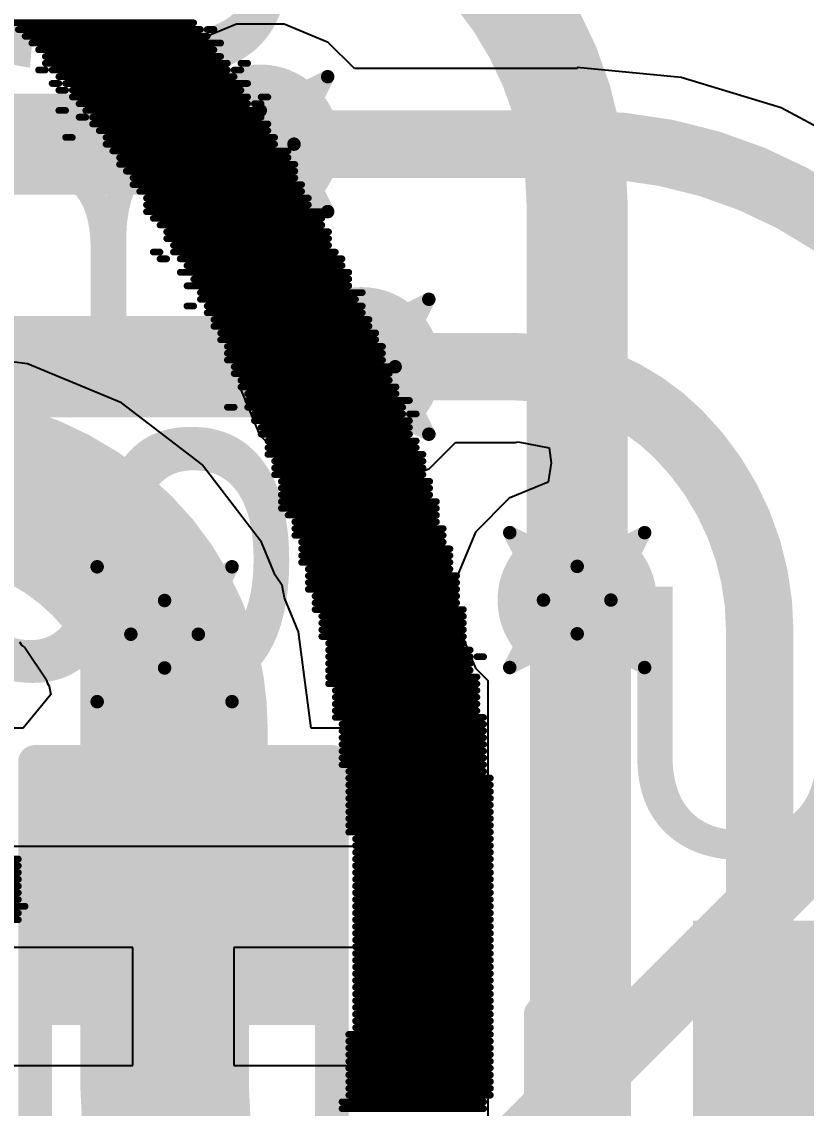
# Model space of a CAD drawing. Header units: millimetres. Extents: x -41 to 155, y -111 to 87.
# Drawn here: x 8.576 to 11.531, y 10.593 to 14.685 of the extents above; entities that cross this region are included whole.
import ezdxf

# ---------------------------------------------------------------- set-up
doc = ezdxf.new("R2010")
doc.units = ezdxf.units.MM
for name, color, linetype in [('BottomLayer', 5, 'Continuous'), ('BottomOverlay', 54, 'Continuous'), ('DrillDrawing', 1, 'Continuous'), ('Mechanical1', 6, 'Continuous'), ('Mechanical2', 216, 'Continuous'), ('TopLayer', 1, 'Continuous'), ('TopOverlay', 2, 'Continuous'), ('TopPaste', 8, 'Continuous'), ('TopSolder', 216, 'Continuous'), ('ViaHoleLayer', 16, 'Continuous')]:
    doc.layers.add(name, color=color, linetype=linetype)
doc.styles.add('Arial', font='', dxfattribs={"height": 0.2})
doc.styles.get('Arial').set_extended_font_data('Arial')

# ---------------------------------------------------------------- blocks, each defined once
blk = doc.blocks.new('TQFN_16_EP_3_3__40')
at = {"layer": 'TopLayer'}
for points in [[(-0.6, 1.825), (-0.6, 1.025), (-0.9, 1.025), (-0.9, 1.825)], [(-0.1, 1.825), (-0.1, 1.025), (-0.4, 1.025), (-0.4, 1.825)], [(0.4, 1.825), (0.4, 1.025), (0.1, 1.025), (0.1, 1.825)], [(0.9, 1.825), (0.9, 1.025), (0.6, 1.025), (0.6, 1.825)], [(-1.825, 0.9), (-1.025, 0.9), (-1.025, 0.6), (-1.825, 0.6)], [(1.025, 0.9), (1.825, 0.9), (1.825, 0.6), (1.025, 0.6)], [(-0.615, 0.615), (0.615, 0.615), (0.615, -0.615), (-0.615, -0.615)], [(-1.825, 0.4), (-1.025, 0.4), (-1.025, 0.1), (-1.825, 0.1)], [(1.025, 0.4), (1.825, 0.4), (1.825, 0.1), (1.025, 0.1)], [(-1.825, -0.1), (-1.025, -0.1), (-1.025, -0.4), (-1.825, -0.4)], [(1.025, -0.1), (1.825, -0.1), (1.825, -0.4), (1.025, -0.4)], [(-1.825, -0.6), (-1.025, -0.6), (-1.025, -0.9), (-1.825, -0.9)], [(1.025, -0.6), (1.825, -0.6), (1.825, -0.9), (1.025, -0.9)], [(-0.9, -1.825), (-0.9, -1.025), (-0.6, -1.025), (-0.6, -1.825)], [(-0.4, -1.825), (-0.4, -1.025), (-0.1, -1.025), (-0.1, -1.825)], [(0.1, -1.825), (0.1, -1.025), (0.4, -1.025), (0.4, -1.825)], [(0.6, -1.825), (0.6, -1.025), (0.9, -1.025), (0.9, -1.825)]]:
    blk.add_hatch(color=1, dxfattribs=at).paths.add_polyline_path(points)
at = {"layer": 'TopPaste'}
for points in [[(-0.6, 1.825), (-0.6, 1.025), (-0.9, 1.025), (-0.9, 1.825)], [(-0.1, 1.825), (-0.1, 1.025), (-0.4, 1.025), (-0.4, 1.825)], [(0.4, 1.825), (0.4, 1.025), (0.1, 1.025), (0.1, 1.825)], [(0.9, 1.825), (0.9, 1.025), (0.6, 1.025), (0.6, 1.825)], [(-1.825, 0.9), (-1.025, 0.9), (-1.025, 0.6), (-1.825, 0.6)], [(1.025, 0.9), (1.825, 0.9), (1.825, 0.6), (1.025, 0.6)], [(-0.615, 0.615), (0.615, 0.615), (0.615, -0.615), (-0.615, -0.615)], [(-1.825, 0.4), (-1.025, 0.4), (-1.025, 0.1), (-1.825, 0.1)], [(1.025, 0.4), (1.825, 0.4), (1.825, 0.1), (1.025, 0.1)], [(-1.825, -0.1), (-1.025, -0.1), (-1.025, -0.4), (-1.825, -0.4)], [(1.025, -0.1), (1.825, -0.1), (1.825, -0.4), (1.025, -0.4)], [(-1.825, -0.6), (-1.025, -0.6), (-1.025, -0.9), (-1.825, -0.9)], [(1.025, -0.6), (1.825, -0.6), (1.825, -0.9), (1.025, -0.9)], [(-0.9, -1.825), (-0.9, -1.025), (-0.6, -1.025), (-0.6, -1.825)], [(-0.4, -1.825), (-0.4, -1.025), (-0.1, -1.025), (-0.1, -1.825)], [(0.1, -1.825), (0.1, -1.025), (0.4, -1.025), (0.4, -1.825)], [(0.6, -1.825), (0.6, -1.025), (0.9, -1.025), (0.9, -1.825)]]:
    blk.add_hatch(color=8, dxfattribs=at).paths.add_polyline_path(points)
at = {"layer": 'TopSolder'}
for points in [[(-0.4984, 1.9266), (-0.4984, 0.9234), (-1.0016, 0.9234), (-1.0016, 1.9266)], [(0.0016, 1.9266), (0.0016, 0.9234), (-0.5016, 0.9234), (-0.5016, 1.9266)], [(0.5016, 1.9266), (0.5016, 0.9234), (-0.0016, 0.9234), (-0.0016, 1.9266)], [(1.0016, 1.9266), (1.0016, 0.9234), (0.4984, 0.9234), (0.4984, 1.9266)], [(-1.9266, 1.0016), (-0.9234, 1.0016), (-0.9234, 0.4984), (-1.9266, 0.4984)], [(0.9234, 1.0016), (1.9266, 1.0016), (1.9266, 0.4984), (0.9234, 0.4984)], [(-0.7166, 0.7166), (0.7166, 0.7166), (0.7166, -0.7166), (-0.7166, -0.7166)], [(-1.9266, 0.5016), (-0.9234, 0.5016), (-0.9234, -0.0016), (-1.9266, -0.0016)], [(0.9234, 0.5016), (1.9266, 0.5016), (1.9266, -0.0016), (0.9234, -0.0016)], [(-1.9266, 0.0016), (-0.9234, 0.0016), (-0.9234, -0.5016), (-1.9266, -0.5016)], [(0.9234, 0.0016), (1.9266, 0.0016), (1.9266, -0.5016), (0.9234, -0.5016)], [(-1.9266, -0.4984), (-0.9234, -0.4984), (-0.9234, -1.0016), (-1.9266, -1.0016)], [(0.9234, -0.4984), (1.9266, -0.4984), (1.9266, -1.0016), (0.9234, -1.0016)], [(-1.0016, -1.9266), (-1.0016, -0.9234), (-0.4984, -0.9234), (-0.4984, -1.9266)], [(-0.5016, -1.9266), (-0.5016, -0.9234), (0.0016, -0.9234), (0.0016, -1.9266)], [(-0.0016, -1.9266), (-0.0016, -0.9234), (0.5016, -0.9234), (0.5016, -1.9266)], [(0.4984, -1.9266), (0.4984, -0.9234), (1.0016, -0.9234), (1.0016, -1.9266)]]:
    blk.add_hatch(color=216, dxfattribs=at).paths.add_polyline_path(points)
at = {"layer": 'TopOverlay', "const_width": 0.127}
for points in [[(-1.5748, 1.1176), (-1.5748, 1.5748)], [(-1.5748, 1.5748), (-1.143, 1.5748)], [(1.143, 1.5748), (1.5748, 1.5748)], [(1.5748, 1.1176), (1.5748, 1.5748)], [(-2.1082, 0.9144), (-1.9812, 0.7874)], [(-2.1082, 0.6604), (-2.1082, 0.9144)], [(-2.1082, 0.6604), (-1.9812, 0.7874)], [(-1.5748, -1.5748), (-1.5748, -1.1176)], [(1.5748, -1.5748), (1.5748, -1.1176)], [(-1.5748, -1.5748), (-1.143, -1.5748)], [(1.143, -1.5748), (1.5748, -1.5748)]]:
    blk.add_lwpolyline(points, dxfattribs=at)
at = {"layer": 'TopOverlay', "const_width": 0.0635}
for points in [[(-1.6065, 1.5748, 1), (-1.5431, 1.5748, 1)], [(-1.6065, 1.5748, 1), (-1.5431, 1.5748, 1)], [(-1.1747, 1.5748, 1), (-1.1113, 1.5748, 1)], [(1.1113, 1.5748, 1), (1.1748, 1.5748, 1)], [(1.5431, 1.5748, 1), (1.6066, 1.5748, 1)], [(1.5431, 1.5748, 1), (1.6066, 1.5748, 1)], [(-1.6065, 1.1176, 1), (-1.5431, 1.1176, 1)], [(1.5431, 1.1176, 1), (1.6066, 1.1176, 1)], [(-2.1399, 0.9144, 1), (-2.0764, 0.9144, 1)], [(-2.1399, 0.9144, 1), (-2.0764, 0.9144, 1)], [(-2.013, 0.7874, 1), (-1.9494, 0.7874, 1)], [(-2.013, 0.7874, 1), (-1.9494, 0.7874, 1)], [(-2.1399, 0.6604, 1), (-2.0764, 0.6604, 1)], [(-2.1399, 0.6604, 1), (-2.0764, 0.6604, 1)], [(-1.6065, -1.1176, 1), (-1.5431, -1.1176, 1)], [(1.5431, -1.1176, 1), (1.6066, -1.1176, 1)], [(-1.6065, -1.5748, 1), (-1.5431, -1.5748, 1)], [(-1.6065, -1.5748, 1), (-1.5431, -1.5748, 1)], [(-1.1747, -1.5748, 1), (-1.1113, -1.5748, 1)], [(1.1113, -1.5748, 1), (1.1748, -1.5748, 1)], [(1.5431, -1.5748, 1), (1.6066, -1.5748, 1)], [(1.5431, -1.5748, 1), (1.6066, -1.5748, 1)]]:
    blk.add_lwpolyline(points, format="xyb", close=True, dxfattribs=at)
blk = doc.blocks.new('S______B______80')
at = {"layer": 'TopLayer'}
for points in [[(-1.143, -0.4445), (-1.143, 0.4445), (-0.381, 0.4445), (-0.381, -0.4445)], [(0.381, -0.4445), (0.381, 0.4445), (1.143, 0.4445), (1.143, -0.4445)]]:
    blk.add_hatch(color=1, dxfattribs=at).paths.add_polyline_path(points)
at = {"layer": 'TopPaste'}
for points in [[(-1.143, -0.4445), (-1.143, 0.4445), (-0.381, 0.4445), (-0.381, -0.4445)], [(0.381, -0.4445), (0.381, 0.4445), (1.143, 0.4445), (1.143, -0.4445)]]:
    blk.add_hatch(color=8, dxfattribs=at).paths.add_polyline_path(points)
at = {"layer": 'TopSolder'}
for points in [[(-1.2446, -0.5461), (-1.2446, 0.5461), (-0.2794, 0.5461), (-0.2794, -0.5461)], [(0.2794, -0.5461), (0.2794, 0.5461), (1.2446, 0.5461), (1.2446, -0.5461)]]:
    blk.add_hatch(color=216, dxfattribs=at).paths.add_polyline_path(points)
at = {"layer": 'TopOverlay', "const_width": 0.127}
for points in [[(-1.27, 0.5588), (-1.27, -0.5588)], [(-1.27, 0.5588), (1.27, 0.5588)], [(1.27, 0.5588), (1.27, -0.5588)], [(-1.27, -0.5588), (1.27, -0.5588)]]:
    blk.add_lwpolyline(points, dxfattribs=at)
at = {"layer": 'TopOverlay', "const_width": 0.0635}
for points in [[(-1.30175, 0.5588, 1), (-1.23825, 0.5588, 1)], [(-1.30175, 0.5588, 1), (-1.23825, 0.5588, 1)], [(1.23825, 0.5588, 1), (1.30175, 0.5588, 1)], [(1.23825, 0.5588, 1), (1.30175, 0.5588, 1)], [(-1.30175, -0.5588, 1), (-1.23825, -0.5588, 1)], [(-1.30175, -0.5588, 1), (-1.23825, -0.5588, 1)], [(1.23825, -0.5588, 1), (1.30175, -0.5588, 1)], [(1.23825, -0.5588, 1), (1.30175, -0.5588, 1)]]:
    blk.add_lwpolyline(points, format="xyb", close=True, dxfattribs=at)

msp = doc.modelspace()

# ---------------------------------------------------------------- hatches: boundary and pattern name
at = {"layer": 'BottomLayer'}
h = msp.add_hatch(color=5, dxfattribs=at)
edge = h.paths.add_edge_path()
edge.add_arc((9.4742, 14.224), 0.3, 0, 360)
h = msp.add_hatch(color=5, dxfattribs=at)
edge = h.paths.add_edge_path()
edge.add_arc((9.8552, 13.3858), 0.3, 0, 360)
h = msp.add_hatch(color=5, dxfattribs=at)
edge = h.paths.add_edge_path()
edge.add_arc((10.668, 12.507), 0.3, 0, 360)
h = msp.add_hatch(color=5, dxfattribs=at)
edge = h.paths.add_edge_path()
edge.add_arc((9.1138, 12.3784), 0.3, 0, 360)
at = {"layer": 'TopLayer'}
h = msp.add_hatch(color=1, dxfattribs=at)
edge = h.paths.add_edge_path()
edge.add_arc((9.4742, 14.224), 0.3, 0, 360)
h = msp.add_hatch(color=1, dxfattribs=at)
edge = h.paths.add_edge_path()
edge.add_arc((9.8552, 13.3858), 0.3, 0, 360)
h = msp.add_hatch(color=1, dxfattribs=at)
edge = h.paths.add_edge_path()
edge.add_arc((10.668, 12.507), 0.3, 0, 360)
h = msp.add_hatch(color=1, dxfattribs=at)
edge = h.paths.add_edge_path()
edge.add_arc((9.1138, 12.3784), 0.3, 0, 360)
at = {"layer": 'ViaHoleLayer'}
h = msp.add_hatch(color=16, dxfattribs=at)
edge = h.paths.add_edge_path()
edge.add_arc((9.4742, 14.224), 0.15, 0, 360)
h = msp.add_hatch(color=16, dxfattribs=at)
edge = h.paths.add_edge_path()
edge.add_arc((9.8552, 13.3858), 0.15, 0, 360)
h = msp.add_hatch(color=16, dxfattribs=at)
edge = h.paths.add_edge_path()
edge.add_arc((10.668, 12.507), 0.15, 0, 360)
h = msp.add_hatch(color=16, dxfattribs=at)
edge = h.paths.add_edge_path()
edge.add_arc((9.1138, 12.3784), 0.15, 0, 360)

# ---------------------------------------------------------------- linework, layer by layer
at = {"layer": 'BottomLayer'}
for points, const_width in [([(10.2667, 14.9614, -0.198912), (10.668, 13.9925)], 0.381), ([(9.6012, 9.4996, -0.198912), (9.1138, 10.6762)], 0.635)]:
    msp.add_lwpolyline(points, format="xyb", dxfattribs=dict(at, const_width=const_width))
for points, const_width in [([(4.6589, 14.224), (9.4742, 14.224)], 0.381), ([(10.668, 12.507), (10.668, 13.9925)], 0.381), ([(4.7605, 13.3858), (9.8552, 13.3858)], 0.381), ([(9.1138, 10.6762), (9.1138, 12.3784)], 0.635)]:
    msp.add_lwpolyline(points, dxfattribs=dict(at, const_width=const_width))
for points, const_width in [([(9.3789, 14.224, 1), (9.5694, 14.224, 1)], 0.1905), ([(10.5727, 13.9925, 1), (10.7632, 13.9925, 1)], 0.1905), ([(10.5727, 13.9925, 1), (10.7632, 13.9925, 1)], 0.1905), ([(9.7599, 13.3858, 1), (9.9504, 13.3858, 1)], 0.1905), ([(8.9551, 12.3784, 1), (9.2726, 12.3784, 1)], 0.3175), ([(10.5727, 12.507, 1), (10.7632, 12.507, 1)], 0.1905), ([(8.9551, 10.6762, 1), (9.2726, 10.6762, 1)], 0.3175), ([(8.9551, 10.6762, 1), (9.2726, 10.6762, 1)], 0.3175)]:
    msp.add_lwpolyline(points, format="xyb", close=True, dxfattribs=dict(at, const_width=const_width))
at = {"layer": 'BottomOverlay', "const_width": 0.0254}
for points in [[(8.5376, 14.6812), (9.2234, 14.6812)], [(8.563, 14.6558), (9.2488, 14.6558)], [(9.2742, 14.6558), (9.2996, 14.6558)], [(8.5884, 14.6304), (9.2742, 14.6304)], [(8.6138, 14.605), (9.325, 14.605)], [(8.6392, 14.5796), (9.2996, 14.5796)], [(8.6646, 14.5542), (9.325, 14.5542)], [(8.6646, 14.5288), (9.3504, 14.5288)], [(9.4012, 14.5288), (9.4266, 14.5288)], [(8.6392, 14.5034), (8.6646, 14.5034)], [(8.69, 14.5034), (9.3504, 14.5034)], [(8.7154, 14.478), (9.3758, 14.478)], [(9.3758, 14.5034), (9.4012, 14.5034)], [(8.69, 14.4526), (8.7154, 14.4526)], [(8.7408, 14.4526), (9.4266, 14.4526)], [(8.7154, 14.4272), (8.7408, 14.4272)], [(8.7662, 14.4272), (9.4012, 14.4272)], [(8.7662, 14.4018), (9.4266, 14.4018)], [(9.4774, 14.4018), (9.5028, 14.4018)], [(8.7154, 14.351), (8.7408, 14.351)], [(8.7916, 14.3764), (9.4266, 14.3764)], [(8.817, 14.351), (9.452, 14.351)], [(9.452, 14.3764), (9.4774, 14.3764)], [(8.7916, 14.3256), (8.817, 14.3256)], [(8.8424, 14.3256), (9.4774, 14.3256)], [(8.8424, 14.3002), (9.5028, 14.3002)], [(8.8678, 14.2748), (9.5028, 14.2748)], [(8.7408, 14.2494), (8.7662, 14.2494)], [(8.8932, 14.2494), (9.5282, 14.2494)], [(8.8932, 14.224), (9.5282, 14.224)], [(8.9186, 14.1986), (9.579, 14.1986)], [(8.944, 14.1732), (9.579, 14.1732)], [(8.944, 14.1478), (9.6044, 14.1478)], [(8.9694, 14.1224), (9.6044, 14.1224)], [(8.9948, 14.097), (9.6044, 14.097)], [(8.9948, 14.0716), (9.6298, 14.0716)], [(9.0202, 14.0462), (9.6298, 14.0462)], [(9.0456, 14.0208), (9.6552, 14.0208)], [(9.0456, 13.9954), (9.6552, 13.9954)], [(9.0456, 13.97), (9.706, 13.97)], [(9.071, 13.9446), (9.706, 13.9446)], [(9.0964, 13.9192), (9.706, 13.9192)], [(9.1218, 13.8938), (9.7314, 13.8938)], [(9.1218, 13.8684), (9.7314, 13.8684)], [(9.1472, 13.843), (9.7314, 13.843)], [(9.071, 13.8176), (9.0964, 13.8176)], [(9.0964, 13.7922), (9.1218, 13.7922)], [(9.1472, 13.8176), (9.7568, 13.8176)], [(9.1726, 13.7922), (9.7822, 13.7922)], [(9.1726, 13.7414), (9.8076, 13.7414)], [(9.198, 13.7668), (9.7822, 13.7668)], [(9.2234, 13.716), (9.8076, 13.716)], [(9.198, 13.6906), (9.8076, 13.6906)], [(9.2488, 13.6652), (9.8584, 13.6652)], [(9.198, 13.6144), (9.2234, 13.6144)], [(9.2488, 13.6398), (9.833, 13.6398)], [(9.2742, 13.6144), (9.8584, 13.6144)], [(9.2742, 13.589), (9.8584, 13.589)], [(9.2996, 13.5636), (9.8838, 13.5636)], [(9.2996, 13.5382), (9.8838, 13.5382)], [(9.325, 13.5128), (9.9092, 13.5128)], [(9.325, 13.4874), (9.9092, 13.4874)], [(9.3504, 13.462), (9.9346, 13.462)], [(9.3504, 13.4366), (9.9346, 13.4366)], [(9.3504, 13.4112), (9.9346, 13.4112)], [(9.3758, 13.3858), (9.96, 13.3858)], [(9.3758, 13.3604), (9.96, 13.3604)], [(9.4012, 13.335), (9.96, 13.335)], [(9.4012, 13.3096), (9.9854, 13.3096)], [(9.4266, 13.2842), (9.9854, 13.2842)], [(9.4266, 13.2588), (10.0362, 13.2588)], [(9.3504, 13.2334), (9.3758, 13.2334)], [(9.4266, 13.2334), (10.0108, 13.2334)], [(9.452, 13.208), (10.0108, 13.208)], [(10.0362, 13.208), (10.0616, 13.208)], [(9.452, 13.1826), (10.0362, 13.1826)], [(9.4774, 13.1572), (10.0362, 13.1572)], [(9.4774, 13.1318), (10.0362, 13.1318)], [(9.5028, 13.1064), (10.0616, 13.1064)], [(9.5028, 13.081), (10.0616, 13.081)], [(9.5028, 13.0556), (10.087, 13.0556)], [(9.5282, 13.0302), (10.087, 13.0302)], [(9.5282, 13.0048), (10.087, 13.0048)], [(9.5282, 12.9794), (10.087, 12.9794)], [(9.5536, 12.954), (10.1124, 12.954)], [(9.5536, 12.9286), (10.1124, 12.9286)], [(9.5536, 12.9032), (10.1124, 12.9032)], [(9.5536, 12.8778), (10.1378, 12.8778)], [(9.5536, 12.8524), (10.1378, 12.8524)], [(9.579, 12.827), (10.1378, 12.827)], [(9.6044, 12.8016), (10.1378, 12.8016)], [(9.6044, 12.7762), (10.1632, 12.7762)], [(9.6044, 12.7508), (10.1632, 12.7508)], [(9.6298, 12.7254), (10.1632, 12.7254)], [(9.6298, 12.7), (10.1886, 12.7)], [(9.6298, 12.6746), (10.1886, 12.6746)], [(9.6298, 12.6492), (10.1886, 12.6492)], [(9.6552, 12.6238), (10.1886, 12.6238)], [(9.6552, 12.5984), (10.214, 12.5984)], [(9.6552, 12.573), (10.214, 12.573)], [(9.6552, 12.5476), (10.214, 12.5476)], [(9.6806, 12.5222), (10.214, 12.5222)], [(9.6806, 12.4968), (10.214, 12.4968)], [(9.6806, 12.4714), (10.2394, 12.4714)], [(9.706, 12.446), (10.2394, 12.446)], [(9.706, 12.4206), (10.2394, 12.4206)], [(9.706, 12.3952), (10.2394, 12.3952)], [(9.706, 12.3698), (10.2394, 12.3698)], [(9.7314, 12.3444), (10.2394, 12.3444)], [(9.7314, 12.319), (10.2648, 12.319)], [(9.7314, 12.2936), (10.2648, 12.2936)], [(9.7314, 12.2682), (10.2648, 12.2682)], [(10.2902, 12.2936), (10.3156, 12.2936)], [(9.7314, 12.2428), (10.2648, 12.2428)], [(9.7314, 12.2174), (10.2902, 12.2174)], [(9.7314, 12.192), (10.2902, 12.192)], [(9.7568, 12.1666), (10.2902, 12.1666)], [(9.7568, 12.1412), (10.2902, 12.1412)], [(9.7568, 12.1158), (10.2902, 12.1158)], [(9.7568, 12.0904), (10.2902, 12.0904)], [(9.7568, 12.065), (10.3156, 12.065)], [(9.7822, 12.0396), (10.3156, 12.0396)], [(9.7822, 12.0142), (10.3156, 12.0142)], [(9.7822, 11.9888), (10.3156, 11.9888)], [(9.7822, 11.9634), (10.3156, 11.9634)], [(9.7822, 11.938), (10.3156, 11.938)], [(9.7822, 11.9126), (10.3156, 11.9126)], [(9.7822, 11.8872), (10.3156, 11.8872)], [(9.8076, 11.8618), (10.3156, 11.8618)], [(9.8076, 11.8364), (10.341, 11.8364)], [(9.8076, 11.811), (10.341, 11.811)], [(9.8076, 11.7856), (10.341, 11.7856)], [(9.8076, 11.7602), (10.341, 11.7602)], [(9.8076, 11.7348), (10.341, 11.7348)], [(9.8076, 11.7094), (10.341, 11.7094)], [(9.8076, 11.684), (10.341, 11.684)], [(9.8076, 11.6586), (10.341, 11.6586)], [(9.8076, 11.6332), (10.341, 11.6332)], [(9.833, 11.6078), (10.341, 11.6078)], [(9.833, 11.5824), (10.341, 11.5824)], [(3.4322, 11.5316), (8.563, 11.5316)], [(9.833, 11.557), (10.341, 11.557)], [(9.833, 11.5316), (10.341, 11.5316)], [(3.4576, 11.5062), (8.563, 11.5062)], [(9.833, 11.5062), (10.341, 11.5062)], [(3.4576, 11.4808), (8.563, 11.4808)], [(3.483, 11.4554), (8.563, 11.4554)], [(9.833, 11.4808), (10.341, 11.4808)], [(9.833, 11.4554), (10.341, 11.4554)], [(3.5084, 11.43), (8.563, 11.43)], [(3.5338, 11.4046), (8.563, 11.4046)], [(9.833, 11.43), (10.341, 11.43)], [(9.833, 11.4046), (10.341, 11.4046)], [(3.5592, 11.3792), (8.563, 11.3792)], [(9.833, 11.3792), (10.341, 11.3792)], [(3.5846, 11.3538), (8.5884, 11.3538)], [(3.5846, 11.3284), (8.563, 11.3284)], [(9.833, 11.3538), (10.341, 11.3538)], [(9.833, 11.3284), (10.341, 11.3284)], [(3.61, 11.303), (8.563, 11.303)], [(9.833, 11.303), (10.341, 11.303)], [(9.833, 11.2776), (10.341, 11.2776)], [(9.833, 11.2522), (10.341, 11.2522)], [(9.833, 11.2268), (10.341, 11.2268)], [(9.833, 11.2014), (10.341, 11.2014)], [(9.833, 11.176), (10.341, 11.176)], [(9.833, 11.1506), (10.341, 11.1506)], [(9.833, 11.1252), (10.341, 11.1252)], [(9.833, 11.0998), (10.341, 11.0998)], [(9.833, 11.0744), (10.341, 11.0744)], [(9.833, 11.049), (10.341, 11.049)], [(9.833, 11.0236), (10.341, 11.0236)], [(9.833, 10.9982), (10.341, 10.9982)], [(9.833, 10.9728), (10.341, 10.9728)], [(9.833, 10.9474), (10.341, 10.9474)], [(9.833, 10.922), (10.341, 10.922)], [(9.833, 10.8966), (10.341, 10.8966)], [(9.8076, 10.8712), (10.341, 10.8712)], [(9.8076, 10.8458), (10.341, 10.8458)], [(9.8076, 10.8204), (10.341, 10.8204)], [(9.8076, 10.795), (10.341, 10.795)], [(9.8076, 10.7696), (10.341, 10.7696)], [(9.8076, 10.7442), (10.341, 10.7442)], [(9.8076, 10.7188), (10.341, 10.7188)], [(9.8076, 10.6934), (10.341, 10.6934)], [(9.8076, 10.668), (10.341, 10.668)], [(9.8076, 10.6426), (10.341, 10.6426)], [(9.7822, 10.6172), (10.3156, 10.6172)], [(9.7822, 10.5918), (10.3156, 10.5918)]]:
    msp.add_lwpolyline(points, dxfattribs=at)
at = {"layer": 'BottomOverlay', "const_width": 0.0127}
for points in [[(9.2171, 14.6812, 1), (9.2298, 14.6812, 1)], [(8.5567, 14.6558, 1), (8.5694, 14.6558, 1)], [(9.2425, 14.6558, 1), (9.2552, 14.6558, 1)], [(9.2679, 14.6558, 1), (9.2806, 14.6558, 1)], [(9.2933, 14.6558, 1), (9.306, 14.6558, 1)], [(8.5821, 14.6304, 1), (8.5948, 14.6304, 1)], [(8.6075, 14.605, 1), (8.6202, 14.605, 1)], [(9.2679, 14.6304, 1), (9.2806, 14.6304, 1)], [(9.3187, 14.605, 1), (9.3314, 14.605, 1)], [(8.6329, 14.5796, 1), (8.6456, 14.5796, 1)], [(9.2933, 14.5796, 1), (9.306, 14.5796, 1)], [(8.6583, 14.5542, 1), (8.671, 14.5542, 1)], [(8.6583, 14.5288, 1), (8.671, 14.5288, 1)], [(9.3187, 14.5542, 1), (9.3314, 14.5542, 1)], [(9.3441, 14.5288, 1), (9.3568, 14.5288, 1)], [(9.3949, 14.5288, 1), (9.4076, 14.5288, 1)], [(9.4203, 14.5288, 1), (9.433, 14.5288, 1)], [(8.6329, 14.5034, 1), (8.6456, 14.5034, 1)], [(8.6583, 14.5034, 1), (8.671, 14.5034, 1)], [(8.6837, 14.5034, 1), (8.6964, 14.5034, 1)], [(8.7091, 14.478, 1), (8.7218, 14.478, 1)], [(9.3441, 14.5034, 1), (9.3568, 14.5034, 1)], [(9.3695, 14.5034, 1), (9.3822, 14.5034, 1)], [(9.3695, 14.478, 1), (9.3822, 14.478, 1)], [(9.3949, 14.5034, 1), (9.4076, 14.5034, 1)], [(8.6837, 14.4526, 1), (8.6964, 14.4526, 1)], [(8.7091, 14.4526, 1), (8.7218, 14.4526, 1)], [(8.7345, 14.4526, 1), (8.7472, 14.4526, 1)], [(9.4203, 14.4526, 1), (9.433, 14.4526, 1)], [(8.7091, 14.4272, 1), (8.7218, 14.4272, 1)], [(8.7345, 14.4272, 1), (8.7472, 14.4272, 1)], [(8.7599, 14.4272, 1), (8.7726, 14.4272, 1)], [(8.7599, 14.4018, 1), (8.7726, 14.4018, 1)], [(9.3949, 14.4272, 1), (9.4076, 14.4272, 1)], [(9.4203, 14.4018, 1), (9.433, 14.4018, 1)], [(9.4711, 14.4018, 1), (9.4838, 14.4018, 1)], [(9.4965, 14.4018, 1), (9.5092, 14.4018, 1)], [(8.7091, 14.351, 1), (8.7218, 14.351, 1)], [(8.7345, 14.351, 1), (8.7472, 14.351, 1)], [(8.7853, 14.3764, 1), (8.798, 14.3764, 1)], [(8.8107, 14.351, 1), (8.8234, 14.351, 1)], [(9.4203, 14.3764, 1), (9.433, 14.3764, 1)], [(9.4457, 14.3764, 1), (9.4584, 14.3764, 1)], [(9.4457, 14.351, 1), (9.4584, 14.351, 1)], [(9.4711, 14.3764, 1), (9.4838, 14.3764, 1)], [(8.7853, 14.3256, 1), (8.798, 14.3256, 1)], [(8.8107, 14.3256, 1), (8.8234, 14.3256, 1)], [(8.8361, 14.3256, 1), (8.8488, 14.3256, 1)], [(9.4711, 14.3256, 1), (9.4838, 14.3256, 1)], [(8.8361, 14.3002, 1), (8.8488, 14.3002, 1)], [(8.8615, 14.2748, 1), (8.8742, 14.2748, 1)], [(9.4965, 14.3002, 1), (9.5092, 14.3002, 1)], [(9.4965, 14.2748, 1), (9.5092, 14.2748, 1)], [(8.7345, 14.2494, 1), (8.7472, 14.2494, 1)], [(8.7599, 14.2494, 1), (8.7726, 14.2494, 1)], [(8.8869, 14.2494, 1), (8.8996, 14.2494, 1)], [(9.5219, 14.2494, 1), (9.5346, 14.2494, 1)], [(8.8869, 14.224, 1), (8.8996, 14.224, 1)], [(8.9123, 14.1986, 1), (8.925, 14.1986, 1)], [(9.5219, 14.224, 1), (9.5346, 14.224, 1)], [(9.5727, 14.1986, 1), (9.5854, 14.1986, 1)], [(8.9377, 14.1732, 1), (8.9504, 14.1732, 1)], [(8.9377, 14.1478, 1), (8.9504, 14.1478, 1)], [(9.5727, 14.1732, 1), (9.5854, 14.1732, 1)], [(9.5981, 14.1478, 1), (9.6108, 14.1478, 1)], [(8.9631, 14.1224, 1), (8.9758, 14.1224, 1)], [(9.5981, 14.1224, 1), (9.6108, 14.1224, 1)], [(8.9885, 14.097, 1), (9.0012, 14.097, 1)], [(8.9885, 14.0716, 1), (9.0012, 14.0716, 1)], [(9.5981, 14.097, 1), (9.6108, 14.097, 1)], [(9.6235, 14.0716, 1), (9.6362, 14.0716, 1)], [(9.0139, 14.0462, 1), (9.0266, 14.0462, 1)], [(9.6235, 14.0462, 1), (9.6362, 14.0462, 1)], [(9.0393, 14.0208, 1), (9.052, 14.0208, 1)], [(9.0393, 13.9954, 1), (9.052, 13.9954, 1)], [(9.6489, 14.0208, 1), (9.6616, 14.0208, 1)], [(9.6489, 13.9954, 1), (9.6616, 13.9954, 1)], [(9.0393, 13.97, 1), (9.052, 13.97, 1)], [(9.0647, 13.9446, 1), (9.0774, 13.9446, 1)], [(9.6997, 13.97, 1), (9.7124, 13.97, 1)], [(9.6997, 13.9446, 1), (9.7124, 13.9446, 1)], [(9.0901, 13.9192, 1), (9.1028, 13.9192, 1)], [(9.6997, 13.9192, 1), (9.7124, 13.9192, 1)], [(9.1155, 13.8938, 1), (9.1282, 13.8938, 1)], [(9.1155, 13.8684, 1), (9.1282, 13.8684, 1)], [(9.7251, 13.8938, 1), (9.7378, 13.8938, 1)], [(9.7251, 13.8684, 1), (9.7378, 13.8684, 1)], [(9.1409, 13.843, 1), (9.1536, 13.843, 1)], [(9.7251, 13.843, 1), (9.7378, 13.843, 1)], [(9.0647, 13.8176, 1), (9.0774, 13.8176, 1)], [(9.0901, 13.8176, 1), (9.1028, 13.8176, 1)], [(9.0901, 13.7922, 1), (9.1028, 13.7922, 1)], [(9.1155, 13.7922, 1), (9.1282, 13.7922, 1)], [(9.1409, 13.8176, 1), (9.1536, 13.8176, 1)], [(9.1663, 13.7922, 1), (9.179, 13.7922, 1)], [(9.7505, 13.8176, 1), (9.7632, 13.8176, 1)], [(9.7759, 13.7922, 1), (9.7886, 13.7922, 1)], [(9.1663, 13.7414, 1), (9.179, 13.7414, 1)], [(9.1917, 13.7668, 1), (9.2044, 13.7668, 1)], [(9.7759, 13.7668, 1), (9.7886, 13.7668, 1)], [(9.8013, 13.7414, 1), (9.814, 13.7414, 1)], [(9.2171, 13.716, 1), (9.2298, 13.716, 1)], [(9.8013, 13.716, 1), (9.814, 13.716, 1)], [(9.1917, 13.6906, 1), (9.2044, 13.6906, 1)], [(9.2425, 13.6652, 1), (9.2552, 13.6652, 1)], [(9.8013, 13.6906, 1), (9.814, 13.6906, 1)], [(9.8521, 13.6652, 1), (9.8648, 13.6652, 1)], [(9.1917, 13.6144, 1), (9.2044, 13.6144, 1)], [(9.2171, 13.6144, 1), (9.2298, 13.6144, 1)], [(9.2425, 13.6398, 1), (9.2552, 13.6398, 1)], [(9.2679, 13.6144, 1), (9.2806, 13.6144, 1)], [(9.8267, 13.6398, 1), (9.8394, 13.6398, 1)], [(9.8521, 13.6144, 1), (9.8648, 13.6144, 1)], [(9.2679, 13.589, 1), (9.2806, 13.589, 1)], [(9.8521, 13.589, 1), (9.8648, 13.589, 1)], [(9.2933, 13.5636, 1), (9.306, 13.5636, 1)], [(9.2933, 13.5382, 1), (9.306, 13.5382, 1)], [(9.8775, 13.5636, 1), (9.8902, 13.5636, 1)], [(9.8775, 13.5382, 1), (9.8902, 13.5382, 1)], [(9.3187, 13.5128, 1), (9.3314, 13.5128, 1)], [(9.9029, 13.5128, 1), (9.9156, 13.5128, 1)], [(9.3187, 13.4874, 1), (9.3314, 13.4874, 1)], [(9.3441, 13.462, 1), (9.3568, 13.462, 1)], [(9.9029, 13.4874, 1), (9.9156, 13.4874, 1)], [(9.9283, 13.462, 1), (9.941, 13.462, 1)], [(9.3441, 13.4366, 1), (9.3568, 13.4366, 1)], [(9.3441, 13.4112, 1), (9.3568, 13.4112, 1)], [(9.9283, 13.4366, 1), (9.941, 13.4366, 1)], [(9.9283, 13.4112, 1), (9.941, 13.4112, 1)], [(9.3695, 13.3858, 1), (9.3822, 13.3858, 1)], [(9.9537, 13.3858, 1), (9.9664, 13.3858, 1)], [(9.3695, 13.3604, 1), (9.3822, 13.3604, 1)], [(9.3949, 13.335, 1), (9.4076, 13.335, 1)], [(9.9537, 13.3604, 1), (9.9664, 13.3604, 1)], [(9.9537, 13.335, 1), (9.9664, 13.335, 1)], [(9.3949, 13.3096, 1), (9.4076, 13.3096, 1)], [(9.9791, 13.3096, 1), (9.9918, 13.3096, 1)], [(9.4203, 13.2842, 1), (9.433, 13.2842, 1)], [(9.4203, 13.2588, 1), (9.433, 13.2588, 1)], [(9.9791, 13.2842, 1), (9.9918, 13.2842, 1)], [(10.0299, 13.2588, 1), (10.0426, 13.2588, 1)], [(9.3441, 13.2334, 1), (9.3568, 13.2334, 1)], [(9.3695, 13.2334, 1), (9.3822, 13.2334, 1)], [(9.4203, 13.2334, 1), (9.433, 13.2334, 1)], [(9.4457, 13.208, 1), (9.4584, 13.208, 1)], [(10.0045, 13.2334, 1), (10.0172, 13.2334, 1)], [(10.0045, 13.208, 1), (10.0172, 13.208, 1)], [(10.0299, 13.208, 1), (10.0426, 13.208, 1)], [(10.0553, 13.208, 1), (10.068, 13.208, 1)], [(9.4457, 13.1826, 1), (9.4584, 13.1826, 1)], [(10.0299, 13.1826, 1), (10.0426, 13.1826, 1)], [(9.4711, 13.1572, 1), (9.4838, 13.1572, 1)], [(9.4711, 13.1318, 1), (9.4838, 13.1318, 1)], [(10.0299, 13.1572, 1), (10.0426, 13.1572, 1)], [(10.0299, 13.1318, 1), (10.0426, 13.1318, 1)], [(9.4965, 13.1064, 1), (9.5092, 13.1064, 1)], [(10.0553, 13.1064, 1), (10.068, 13.1064, 1)], [(9.4965, 13.081, 1), (9.5092, 13.081, 1)], [(9.4965, 13.0556, 1), (9.5092, 13.0556, 1)], [(10.0553, 13.081, 1), (10.068, 13.081, 1)], [(10.0807, 13.0556, 1), (10.0934, 13.0556, 1)], [(9.5219, 13.0302, 1), (9.5346, 13.0302, 1)], [(9.5219, 13.0048, 1), (9.5346, 13.0048, 1)], [(10.0807, 13.0302, 1), (10.0934, 13.0302, 1)], [(10.0807, 13.0048, 1), (10.0934, 13.0048, 1)], [(9.5219, 12.9794, 1), (9.5346, 12.9794, 1)], [(10.0807, 12.9794, 1), (10.0934, 12.9794, 1)], [(9.5473, 12.954, 1), (9.56, 12.954, 1)], [(9.5473, 12.9286, 1), (9.56, 12.9286, 1)], [(10.1061, 12.954, 1), (10.1188, 12.954, 1)], [(10.1061, 12.9286, 1), (10.1188, 12.9286, 1)], [(9.5473, 12.9032, 1), (9.56, 12.9032, 1)], [(9.5473, 12.8778, 1), (9.56, 12.8778, 1)], [(10.1061, 12.9032, 1), (10.1188, 12.9032, 1)], [(10.1315, 12.8778, 1), (10.1442, 12.8778, 1)], [(9.5473, 12.8524, 1), (9.56, 12.8524, 1)], [(10.1315, 12.8524, 1), (10.1442, 12.8524, 1)], [(9.5727, 12.827, 1), (9.5854, 12.827, 1)], [(9.5981, 12.8016, 1), (9.6108, 12.8016, 1)], [(10.1315, 12.827, 1), (10.1442, 12.827, 1)], [(10.1315, 12.8016, 1), (10.1442, 12.8016, 1)], [(9.5981, 12.7762, 1), (9.6108, 12.7762, 1)], [(10.1569, 12.7762, 1), (10.1696, 12.7762, 1)], [(9.5981, 12.7508, 1), (9.6108, 12.7508, 1)], [(9.6235, 12.7254, 1), (9.6362, 12.7254, 1)], [(10.1569, 12.7508, 1), (10.1696, 12.7508, 1)], [(10.1569, 12.7254, 1), (10.1696, 12.7254, 1)], [(9.6235, 12.7, 1), (9.6362, 12.7, 1)], [(9.6235, 12.6746, 1), (9.6362, 12.6746, 1)], [(10.1823, 12.7, 1), (10.195, 12.7, 1)], [(10.1823, 12.6746, 1), (10.195, 12.6746, 1)], [(9.6235, 12.6492, 1), (9.6362, 12.6492, 1)], [(10.1823, 12.6492, 1), (10.195, 12.6492, 1)], [(9.6489, 12.6238, 1), (9.6616, 12.6238, 1)], [(9.6489, 12.5984, 1), (9.6616, 12.5984, 1)], [(10.1823, 12.6238, 1), (10.195, 12.6238, 1)], [(10.2077, 12.5984, 1), (10.2204, 12.5984, 1)], [(9.6489, 12.573, 1), (9.6616, 12.573, 1)], [(10.2077, 12.573, 1), (10.2204, 12.573, 1)], [(9.6489, 12.5476, 1), (9.6616, 12.5476, 1)], [(9.6743, 12.5222, 1), (9.687, 12.5222, 1)], [(10.2077, 12.5476, 1), (10.2204, 12.5476, 1)], [(10.2077, 12.5222, 1), (10.2204, 12.5222, 1)], [(9.6743, 12.4968, 1), (9.687, 12.4968, 1)], [(9.6743, 12.4714, 1), (9.687, 12.4714, 1)], [(10.2077, 12.4968, 1), (10.2204, 12.4968, 1)], [(10.2331, 12.4714, 1), (10.2458, 12.4714, 1)], [(9.6997, 12.446, 1), (9.7124, 12.446, 1)], [(10.2331, 12.446, 1), (10.2458, 12.446, 1)], [(9.6997, 12.4206, 1), (9.7124, 12.4206, 1)], [(9.6997, 12.3952, 1), (9.7124, 12.3952, 1)], [(10.2331, 12.4206, 1), (10.2458, 12.4206, 1)], [(10.2331, 12.3952, 1), (10.2458, 12.3952, 1)], [(9.6997, 12.3698, 1), (9.7124, 12.3698, 1)], [(10.2331, 12.3698, 1), (10.2458, 12.3698, 1)], [(9.7251, 12.3444, 1), (9.7378, 12.3444, 1)], [(9.7251, 12.319, 1), (9.7378, 12.319, 1)], [(10.2331, 12.3444, 1), (10.2458, 12.3444, 1)], [(10.2585, 12.319, 1), (10.2712, 12.319, 1)], [(9.7251, 12.2936, 1), (9.7378, 12.2936, 1)], [(9.7251, 12.2682, 1), (9.7378, 12.2682, 1)], [(10.2585, 12.2936, 1), (10.2712, 12.2936, 1)], [(10.2585, 12.2682, 1), (10.2712, 12.2682, 1)], [(10.2839, 12.2936, 1), (10.2966, 12.2936, 1)], [(10.3093, 12.2936, 1), (10.322, 12.2936, 1)], [(9.7251, 12.2428, 1), (9.7378, 12.2428, 1)], [(10.2585, 12.2428, 1), (10.2712, 12.2428, 1)], [(9.7251, 12.2174, 1), (9.7378, 12.2174, 1)], [(9.7251, 12.192, 1), (9.7378, 12.192, 1)], [(10.2839, 12.2174, 1), (10.2966, 12.2174, 1)], [(10.2839, 12.192, 1), (10.2966, 12.192, 1)], [(9.7505, 12.1666, 1), (9.7632, 12.1666, 1)], [(9.7505, 12.1412, 1), (9.7632, 12.1412, 1)], [(10.2839, 12.1666, 1), (10.2966, 12.1666, 1)], [(10.2839, 12.1412, 1), (10.2966, 12.1412, 1)], [(9.7505, 12.1158, 1), (9.7632, 12.1158, 1)], [(10.2839, 12.1158, 1), (10.2966, 12.1158, 1)], [(9.7505, 12.0904, 1), (9.7632, 12.0904, 1)], [(9.7505, 12.065, 1), (9.7632, 12.065, 1)], [(10.2839, 12.0904, 1), (10.2966, 12.0904, 1)], [(10.3093, 12.065, 1), (10.322, 12.065, 1)], [(9.7759, 12.0396, 1), (9.7886, 12.0396, 1)], [(10.3093, 12.0396, 1), (10.322, 12.0396, 1)], [(9.7759, 12.0142, 1), (9.7886, 12.0142, 1)], [(9.7759, 11.9888, 1), (9.7886, 11.9888, 1)], [(10.3093, 12.0142, 1), (10.322, 12.0142, 1)], [(10.3093, 11.9888, 1), (10.322, 11.9888, 1)], [(9.7759, 11.9634, 1), (9.7886, 11.9634, 1)], [(9.7759, 11.938, 1), (9.7886, 11.938, 1)], [(10.3093, 11.9634, 1), (10.322, 11.9634, 1)], [(10.3093, 11.938, 1), (10.322, 11.938, 1)], [(9.7759, 11.9126, 1), (9.7886, 11.9126, 1)], [(10.3093, 11.9126, 1), (10.322, 11.9126, 1)], [(9.7759, 11.8872, 1), (9.7886, 11.8872, 1)], [(9.8013, 11.8618, 1), (9.814, 11.8618, 1)], [(10.3093, 11.8872, 1), (10.322, 11.8872, 1)], [(10.3093, 11.8618, 1), (10.322, 11.8618, 1)], [(9.8013, 11.8364, 1), (9.814, 11.8364, 1)], [(10.3347, 11.8364, 1), (10.3474, 11.8364, 1)], [(9.8013, 11.811, 1), (9.814, 11.811, 1)], [(9.8013, 11.7856, 1), (9.814, 11.7856, 1)], [(10.3347, 11.811, 1), (10.3474, 11.811, 1)], [(10.3347, 11.7856, 1), (10.3474, 11.7856, 1)], [(9.8013, 11.7602, 1), (9.814, 11.7602, 1)], [(9.8013, 11.7348, 1), (9.814, 11.7348, 1)], [(10.3347, 11.7602, 1), (10.3474, 11.7602, 1)], [(10.3347, 11.7348, 1), (10.3474, 11.7348, 1)], [(9.8013, 11.7094, 1), (9.814, 11.7094, 1)], [(10.3347, 11.7094, 1), (10.3474, 11.7094, 1)], [(9.8013, 11.684, 1), (9.814, 11.684, 1)], [(9.8013, 11.6586, 1), (9.814, 11.6586, 1)], [(10.3347, 11.684, 1), (10.3474, 11.684, 1)], [(10.3347, 11.6586, 1), (10.3474, 11.6586, 1)], [(9.8013, 11.6332, 1), (9.814, 11.6332, 1)], [(10.3347, 11.6332, 1), (10.3474, 11.6332, 1)], [(9.8267, 11.6078, 1), (9.8394, 11.6078, 1)], [(9.8267, 11.5824, 1), (9.8394, 11.5824, 1)], [(10.3347, 11.6078, 1), (10.3474, 11.6078, 1)], [(10.3347, 11.5824, 1), (10.3474, 11.5824, 1)], [(8.5567, 11.5316, 1), (8.5694, 11.5316, 1)], [(9.8267, 11.557, 1), (9.8394, 11.557, 1)], [(9.8267, 11.5316, 1), (9.8394, 11.5316, 1)], [(10.3347, 11.557, 1), (10.3474, 11.557, 1)], [(10.3347, 11.5316, 1), (10.3474, 11.5316, 1)], [(8.5567, 11.5062, 1), (8.5694, 11.5062, 1)], [(9.8267, 11.5062, 1), (9.8394, 11.5062, 1)], [(10.3347, 11.5062, 1), (10.3474, 11.5062, 1)], [(8.5567, 11.4808, 1), (8.5694, 11.4808, 1)], [(8.5567, 11.4554, 1), (8.5694, 11.4554, 1)], [(9.8267, 11.4808, 1), (9.8394, 11.4808, 1)], [(9.8267, 11.4554, 1), (9.8394, 11.4554, 1)], [(10.3347, 11.4808, 1), (10.3474, 11.4808, 1)], [(10.3347, 11.4554, 1), (10.3474, 11.4554, 1)], [(8.5567, 11.43, 1), (8.5694, 11.43, 1)], [(8.5567, 11.4046, 1), (8.5694, 11.4046, 1)], [(9.8267, 11.43, 1), (9.8394, 11.43, 1)], [(9.8267, 11.4046, 1), (9.8394, 11.4046, 1)], [(10.3347, 11.43, 1), (10.3474, 11.43, 1)], [(10.3347, 11.4046, 1), (10.3474, 11.4046, 1)], [(8.5567, 11.3792, 1), (8.5694, 11.3792, 1)], [(9.8267, 11.3792, 1), (9.8394, 11.3792, 1)], [(10.3347, 11.3792, 1), (10.3474, 11.3792, 1)], [(8.5567, 11.3284, 1), (8.5694, 11.3284, 1)], [(8.5821, 11.3538, 1), (8.5948, 11.3538, 1)], [(9.8267, 11.3538, 1), (9.8394, 11.3538, 1)], [(9.8267, 11.3284, 1), (9.8394, 11.3284, 1)], [(10.3347, 11.3538, 1), (10.3474, 11.3538, 1)], [(10.3347, 11.3284, 1), (10.3474, 11.3284, 1)], [(8.5567, 11.303, 1), (8.5694, 11.303, 1)], [(9.8267, 11.303, 1), (9.8394, 11.303, 1)], [(10.3347, 11.303, 1), (10.3474, 11.303, 1)], [(9.8267, 11.2776, 1), (9.8394, 11.2776, 1)], [(9.8267, 11.2522, 1), (9.8394, 11.2522, 1)], [(10.3347, 11.2776, 1), (10.3474, 11.2776, 1)], [(10.3347, 11.2522, 1), (10.3474, 11.2522, 1)], [(9.8267, 11.2268, 1), (9.8394, 11.2268, 1)], [(9.8267, 11.2014, 1), (9.8394, 11.2014, 1)], [(10.3347, 11.2268, 1), (10.3474, 11.2268, 1)], [(10.3347, 11.2014, 1), (10.3474, 11.2014, 1)], [(9.8267, 11.176, 1), (9.8394, 11.176, 1)], [(10.3347, 11.176, 1), (10.3474, 11.176, 1)], [(9.8267, 11.1506, 1), (9.8394, 11.1506, 1)], [(9.8267, 11.1252, 1), (9.8394, 11.1252, 1)], [(10.3347, 11.1506, 1), (10.3474, 11.1506, 1)], [(10.3347, 11.1252, 1), (10.3474, 11.1252, 1)], [(9.8267, 11.0998, 1), (9.8394, 11.0998, 1)], [(10.3347, 11.0998, 1), (10.3474, 11.0998, 1)], [(9.8267, 11.0744, 1), (9.8394, 11.0744, 1)], [(9.8267, 11.049, 1), (9.8394, 11.049, 1)], [(10.3347, 11.0744, 1), (10.3474, 11.0744, 1)], [(10.3347, 11.049, 1), (10.3474, 11.049, 1)], [(9.8267, 11.0236, 1), (9.8394, 11.0236, 1)], [(9.8267, 10.9982, 1), (9.8394, 10.9982, 1)], [(10.3347, 11.0236, 1), (10.3474, 11.0236, 1)], [(10.3347, 10.9982, 1), (10.3474, 10.9982, 1)], [(9.8267, 10.9728, 1), (9.8394, 10.9728, 1)], [(10.3347, 10.9728, 1), (10.3474, 10.9728, 1)], [(9.8267, 10.9474, 1), (9.8394, 10.9474, 1)], [(9.8267, 10.922, 1), (9.8394, 10.922, 1)], [(10.3347, 10.9474, 1), (10.3474, 10.9474, 1)], [(10.3347, 10.922, 1), (10.3474, 10.922, 1)], [(9.8267, 10.8966, 1), (9.8394, 10.8966, 1)], [(10.3347, 10.8966, 1), (10.3474, 10.8966, 1)], [(9.8013, 10.8712, 1), (9.814, 10.8712, 1)], [(9.8013, 10.8458, 1), (9.814, 10.8458, 1)], [(10.3347, 10.8712, 1), (10.3474, 10.8712, 1)], [(10.3347, 10.8458, 1), (10.3474, 10.8458, 1)], [(9.8013, 10.8204, 1), (9.814, 10.8204, 1)], [(9.8013, 10.795, 1), (9.814, 10.795, 1)], [(10.3347, 10.8204, 1), (10.3474, 10.8204, 1)], [(10.3347, 10.795, 1), (10.3474, 10.795, 1)], [(9.8013, 10.7696, 1), (9.814, 10.7696, 1)], [(10.3347, 10.7696, 1), (10.3474, 10.7696, 1)], [(9.8013, 10.7442, 1), (9.814, 10.7442, 1)], [(9.8013, 10.7188, 1), (9.814, 10.7188, 1)], [(10.3347, 10.7442, 1), (10.3474, 10.7442, 1)], [(10.3347, 10.7188, 1), (10.3474, 10.7188, 1)], [(9.8013, 10.6934, 1), (9.814, 10.6934, 1)], [(9.8013, 10.668, 1), (9.814, 10.668, 1)], [(10.3347, 10.6934, 1), (10.3474, 10.6934, 1)], [(10.3347, 10.668, 1), (10.3474, 10.668, 1)], [(9.8013, 10.6426, 1), (9.814, 10.6426, 1)], [(10.3347, 10.6426, 1), (10.3474, 10.6426, 1)], [(9.7759, 10.6172, 1), (9.7886, 10.6172, 1)], [(9.7759, 10.5918, 1), (9.7886, 10.5918, 1)], [(10.3093, 10.6172, 1), (10.322, 10.6172, 1)], [(10.3093, 10.5918, 1), (10.322, 10.5918, 1)]]:
    msp.add_lwpolyline(points, format="xyb", close=True, dxfattribs=at)
at = {"layer": 'DrillDrawing', "const_width": 0.0508}
for points in [[(9.2202, 14.478), (9.4742, 14.351)], [(9.2202, 14.478), (9.3472, 14.224)], [(9.4742, 14.351), (9.7282, 14.478)], [(9.6012, 14.224), (9.7282, 14.478)], [(9.2202, 13.97), (9.3472, 14.224)], [(9.6012, 14.224), (9.7282, 13.97)], [(9.2202, 13.97), (9.4742, 14.097)], [(9.4742, 14.097), (9.7282, 13.97)], [(9.6012, 13.6398), (9.8552, 13.5128)], [(9.6012, 13.6398), (9.7282, 13.3858)], [(9.8552, 13.5128), (10.1092, 13.6398)], [(9.9822, 13.3858), (10.1092, 13.6398)], [(9.6012, 13.1318), (9.7282, 13.3858)], [(9.9822, 13.3858), (10.1092, 13.1318)], [(9.6012, 13.1318), (9.8552, 13.2588)], [(9.8552, 13.2588), (10.1092, 13.1318)], [(10.414, 12.761), (10.668, 12.634)], [(10.414, 12.761), (10.541, 12.507)], [(10.668, 12.634), (10.922, 12.761)], [(10.795, 12.507), (10.922, 12.761)], [(8.8598, 12.6324), (9.1138, 12.5054)], [(8.8598, 12.6324), (8.9868, 12.3784)], [(9.1138, 12.5054), (9.3678, 12.6324)], [(9.2408, 12.3784), (9.3678, 12.6324)], [(10.414, 12.253), (10.541, 12.507)], [(10.795, 12.507), (10.922, 12.253)], [(8.8598, 12.1244), (8.9868, 12.3784)], [(9.2408, 12.3784), (9.3678, 12.1244)], [(10.414, 12.253), (10.668, 12.38)], [(10.668, 12.38), (10.922, 12.253)], [(8.8598, 12.1244), (9.1138, 12.2514)], [(9.1138, 12.2514), (9.3678, 12.1244)]]:
    msp.add_lwpolyline(points, dxfattribs=at)
at = {"layer": 'DrillDrawing', "const_width": 0.0254}
for points in [[(9.2075, 14.478, 1), (9.2329, 14.478, 1)], [(9.2075, 14.478, 1), (9.2329, 14.478, 1)], [(9.7155, 14.478, 1), (9.7409, 14.478, 1)], [(9.7155, 14.478, 1), (9.7409, 14.478, 1)], [(9.4615, 14.351, 1), (9.4869, 14.351, 1)], [(9.4615, 14.351, 1), (9.4869, 14.351, 1)], [(9.3345, 14.224, 1), (9.3599, 14.224, 1)], [(9.3345, 14.224, 1), (9.3599, 14.224, 1)], [(9.5885, 14.224, 1), (9.6139, 14.224, 1)], [(9.5885, 14.224, 1), (9.6139, 14.224, 1)], [(9.4615, 14.097, 1), (9.4869, 14.097, 1)], [(9.4615, 14.097, 1), (9.4869, 14.097, 1)], [(9.2075, 13.97, 1), (9.2329, 13.97, 1)], [(9.2075, 13.97, 1), (9.2329, 13.97, 1)], [(9.7155, 13.97, 1), (9.7409, 13.97, 1)], [(9.7155, 13.97, 1), (9.7409, 13.97, 1)], [(9.5885, 13.6398, 1), (9.6139, 13.6398, 1)], [(9.5885, 13.6398, 1), (9.6139, 13.6398, 1)], [(10.0965, 13.6398, 1), (10.1219, 13.6398, 1)], [(10.0965, 13.6398, 1), (10.1219, 13.6398, 1)], [(9.8425, 13.5128, 1), (9.8679, 13.5128, 1)], [(9.8425, 13.5128, 1), (9.8679, 13.5128, 1)], [(9.7155, 13.3858, 1), (9.7409, 13.3858, 1)], [(9.7155, 13.3858, 1), (9.7409, 13.3858, 1)], [(9.9695, 13.3858, 1), (9.9949, 13.3858, 1)], [(9.9695, 13.3858, 1), (9.9949, 13.3858, 1)], [(9.8425, 13.2588, 1), (9.8679, 13.2588, 1)], [(9.8425, 13.2588, 1), (9.8679, 13.2588, 1)], [(9.5885, 13.1318, 1), (9.6139, 13.1318, 1)], [(9.5885, 13.1318, 1), (9.6139, 13.1318, 1)], [(10.0965, 13.1318, 1), (10.1219, 13.1318, 1)], [(10.0965, 13.1318, 1), (10.1219, 13.1318, 1)], [(10.4013, 12.761, 1), (10.4267, 12.761, 1)], [(10.4013, 12.761, 1), (10.4267, 12.761, 1)], [(10.9093, 12.761, 1), (10.9347, 12.761, 1)], [(10.9093, 12.761, 1), (10.9347, 12.761, 1)], [(8.8471, 12.6324, 1), (8.8725, 12.6324, 1)], [(8.8471, 12.6324, 1), (8.8725, 12.6324, 1)], [(9.3551, 12.6324, 1), (9.3805, 12.6324, 1)], [(9.3551, 12.6324, 1), (9.3805, 12.6324, 1)], [(10.6553, 12.634, 1), (10.6807, 12.634, 1)], [(10.6553, 12.634, 1), (10.6807, 12.634, 1)], [(9.1011, 12.5054, 1), (9.1265, 12.5054, 1)], [(9.1011, 12.5054, 1), (9.1265, 12.5054, 1)], [(10.5283, 12.507, 1), (10.5537, 12.507, 1)], [(10.5283, 12.507, 1), (10.5537, 12.507, 1)], [(10.7823, 12.507, 1), (10.8077, 12.507, 1)], [(10.7823, 12.507, 1), (10.8077, 12.507, 1)], [(8.9741, 12.3784, 1), (8.9995, 12.3784, 1)], [(8.9741, 12.3784, 1), (8.9995, 12.3784, 1)], [(9.2281, 12.3784, 1), (9.2535, 12.3784, 1)], [(9.2281, 12.3784, 1), (9.2535, 12.3784, 1)], [(10.6553, 12.38, 1), (10.6807, 12.38, 1)], [(10.6553, 12.38, 1), (10.6807, 12.38, 1)], [(9.1011, 12.2514, 1), (9.1265, 12.2514, 1)], [(9.1011, 12.2514, 1), (9.1265, 12.2514, 1)], [(10.4013, 12.253, 1), (10.4267, 12.253, 1)], [(10.4013, 12.253, 1), (10.4267, 12.253, 1)], [(10.9093, 12.253, 1), (10.9347, 12.253, 1)], [(10.9093, 12.253, 1), (10.9347, 12.253, 1)], [(8.8471, 12.1244, 1), (8.8725, 12.1244, 1)], [(8.8471, 12.1244, 1), (8.8725, 12.1244, 1)], [(9.3551, 12.1244, 1), (9.3805, 12.1244, 1)], [(9.3551, 12.1244, 1), (9.3805, 12.1244, 1)]]:
    msp.add_lwpolyline(points, format="xyb", close=True, dxfattribs=at)
at = {"layer": 'Mechanical1', "const_width": 0.254}
msp.add_lwpolyline([(-26.7326, 19.8284, -3.064051), (-27.0164, -19.4272)], format="xyb", dxfattribs=at)
msp.add_lwpolyline([(0, 0), (27.4574, 27.4574)], dxfattribs=at)
at = {"layer": 'Mechanical2', "const_width": 0.254}
msp.add_lwpolyline([(-27.7733, 19.435, -3.216016), (-28.067, -19.0083)], format="xyb", dxfattribs=at)
at = {"layer": 'TopLayer'}
for p, q in [((9.3842, 14.6764), (9.2179, 14.6075)), ((9.5642, 14.6764), (9.3842, 14.6764)), ((9.7305, 14.6075), (9.5642, 14.6764)), ((9.2179, 14.6075), (9.0907, 14.4803)), ((9.8291, 14.5089), (9.7305, 14.6075)), ((10.668, 14.5089), (9.8291, 14.5089)), ((11.0594, 14.4745), (10.668, 14.5131)), ((10.668, 14.5131), (10.668, 14.5089)), ((9.0907, 14.4803), (9.0218, 14.314)), ((11.4357, 14.3604), (11.0594, 14.4745)), ((11.7825, 14.175), (11.4357, 14.3604)), ((9.0218, 14.314), (9.0218, 14.134)), ((9.0218, 14.134), (9.0907, 13.9677)), ((9.0907, 13.9677), (9.2179, 13.8405)), ((9.2179, 13.8405), (9.3842, 13.7716)), ((9.3842, 13.7716), (9.4216, 13.7716)), ((9.4216, 13.7716), (9.4742, 13.6446)), ((9.4717, 13.6421), (9.4028, 13.4758)), ((9.4742, 13.6446), (9.4717, 13.6421)), ((9.4028, 13.4758), (9.4028, 13.2958)), ((8.597, 13.3966), (8.2162, 13.4467)), ((8.9519, 13.2496), (8.597, 13.3966)), ((9.4028, 13.2958), (9.4717, 13.1295)), ((9.2566, 13.0158), (8.9519, 13.2496)), ((9.4717, 13.1295), (9.5989, 13.0023)), ((10.1115, 13.0023), (10.2101, 13.1009)), ((10.2101, 13.1009), (10.4358, 13.1009)), ((10.4358, 13.1009), (10.4459, 13.1029)), ((10.4459, 13.1029), (10.5621, 13.0798)), ((10.5621, 13.0798), (10.5695, 13.0242)), ((9.2561, 13.0153), (9.2566, 13.0158)), ((9.4788, 12.7252), (9.2561, 13.0153)), ((10.5695, 13.0242), (10.5581, 12.9512)), ((9.5989, 13.0023), (9.7652, 12.9334)), ((9.9452, 12.9334), (10.1115, 13.0023)), ((9.7652, 12.9334), (9.9452, 12.9334)), ((10.5581, 12.9512), (10.4117, 12.8905)), ((10.4117, 12.8905), (10.2845, 12.7633)), ((10.2845, 12.7633), (10.2156, 12.597)), ((9.5302, 12.601), (9.4788, 12.7252)), ((9.5565, 12.5617), (9.5302, 12.601)), ((10.2156, 12.597), (10.2156, 12.417)), ((9.5657, 12.5155), (9.5565, 12.5617)), ((9.6187, 12.3873), (9.5657, 12.5155)), ((10.2156, 12.417), (10.2845, 12.2507)), ((9.6665, 12.0247), (9.6187, 12.3873)), ((8.5675, 12.3495), (8.5766, 12.3358)), ((8.5766, 12.3358), (8.5874, 12.3286)), ((8.5874, 12.3286), (8.6689, 12.2067)), ((10.2845, 12.2507), (10.331, 12.2042)), ((8.6689, 12.2067), (8.6712, 12.1951)), ((8.6712, 12.1951), (8.679, 12.1834)), ((10.331, 12.2042), (10.331, 10.4252)), ((8.679, 12.1834), (8.6853, 12.1514)), ((8.6853, 12.1514), (8.5811, 12.0244)), ((8.5811, 12.0244), (8.4861, 12.0244)), ((9.7934, 12.0244), (9.6665, 12.0247)), ((9.8831, 12.0244), (9.7934, 12.0244)), ((9.8831, 11.5799), (9.8831, 12.0244)), ((8.4861, 11.5799), (9.1846, 11.5799)), ((9.1846, 11.5799), (9.8831, 11.5799)), ((8.9941, 11.1989), (8.4861, 11.1989)), ((8.9941, 10.7544), (8.9941, 11.1989)), ((9.8831, 11.1989), (9.3751, 11.1989)), ((9.3751, 11.1989), (9.3751, 10.7544)), ((9.8831, 10.7544), (9.8831, 11.1989)), ((8.4861, 10.7544), (8.9941, 10.7544)), ((9.3751, 10.7544), (9.8831, 10.7544))]:
    msp.add_line(p, q, dxfattribs=at)
for points, const_width in [([(9.4742, 14.224), (10.668, 14.224)], 0.254), ([(9.8552, 13.3858), (10.4358, 13.3858)], 0.254), ([(10.6806, 10.1228), (10.6806, 12.4766)], 0.381), ([(11.3556, 10.7978), (11.3556, 12.3916)], 0.254), ([(9.1846, 11.3894), (9.1846, 12.0247)], 0.635)]:
    msp.add_lwpolyline(points, dxfattribs=dict(at, const_width=const_width))
for points, const_width in [([(9.4107, 14.224, 1), (9.5377, 14.224, 1)], 0.127), ([(10.6045, 14.224, 1), (10.7315, 14.224, 1)], 0.127), ([(10.6045, 14.224, 1), (10.7315, 14.224, 1)], 0.127), ([(9.7917, 13.3858, 1), (9.9187, 13.3858, 1)], 0.127), ([(10.3723, 13.3858, 1), (10.4993, 13.3858, 1)], 0.127), ([(10.3723, 13.3858, 1), (10.4993, 13.3858, 1)], 0.127), ([(10.9855, 13.1318, 1), (11.1125, 13.1318, 1)], 0.127), ([(10.9855, 13.1318, 1), (11.1125, 13.1318, 1)], 0.127), ([(8.7566, 12.6746, 1), (9.0741, 12.6746, 1)], 0.3175), ([(8.7566, 12.6746, 1), (9.0741, 12.6746, 1)], 0.3175), ([(8.9551, 12.3784, 1), (9.2726, 12.3784, 1)], 0.3175), ([(8.9551, 12.3784, 1), (9.2726, 12.3784, 1)], 0.3175), ([(10.5727, 12.507, 1), (10.7632, 12.507, 1)], 0.1905), ([(10.5854, 12.4766, 1), (10.7759, 12.4766, 1)], 0.1905), ([(10.5854, 12.4766, 1), (10.7759, 12.4766, 1)], 0.1905), ([(11.2921, 12.3916, 1), (11.4191, 12.3916, 1)], 0.127), ([(11.2921, 12.3916, 1), (11.4191, 12.3916, 1)], 0.127), ([(9.0258, 12.0247, 1), (9.3433, 12.0247, 1)], 0.3175), ([(9.0258, 12.0247, 1), (9.3433, 12.0247, 1)], 0.3175), ([(9.0258, 11.3894, 1), (9.3433, 11.3894, 1)], 0.3175), ([(11.2921, 10.7978, 1), (11.4191, 10.7978, 1)], 0.127)]:
    msp.add_lwpolyline(points, format="xyb", close=True, dxfattribs=dict(at, const_width=const_width))
for points, const_width in [([(10.668, 14.224, -0.198912), (11.8821, 13.7211)], 0.254), ([(10.4358, 13.3858, -0.198912), (11.049, 13.1318)], 0.254), ([(8.2162, 12.9642, -0.198912), (8.9154, 12.6746)], 0.635), ([(11.049, 13.1318, -0.198912), (11.3556, 12.3916)], 0.254), ([(8.9154, 12.6746, -0.097904), (9.1138, 12.3784)], 0.635), ([(9.1138, 12.3784, -0.099079), (9.1846, 12.0247)], 0.635), ([(10.668, 12.507, -0.198912), (10.6806, 12.4766)], 0.381)]:
    msp.add_lwpolyline(points, format="xyb", dxfattribs=dict(at, const_width=const_width))

# ---------------------------------------------------------------- block references
at = {"rotation": 90}
msp.add_blockref('S______B______80', (9.1846, 10.6274), dxfattribs=at)
msp.add_blockref('TQFN_16_EP_3_3__40', (12.1056, 9.3728))

# ---------------------------------------------------------------- texts
at = {"layer": 'TopOverlay', "style": 'Arial'}
msp.add_text('SB3', height=1.27, rotation=90, dxfattribs=at).set_placement((9.5652, 12.0575))
msp.add_text('U16', height=1.016, dxfattribs=at).set_placement((10.7852, 11.542))

doc.saveas('drawing.dxf')
